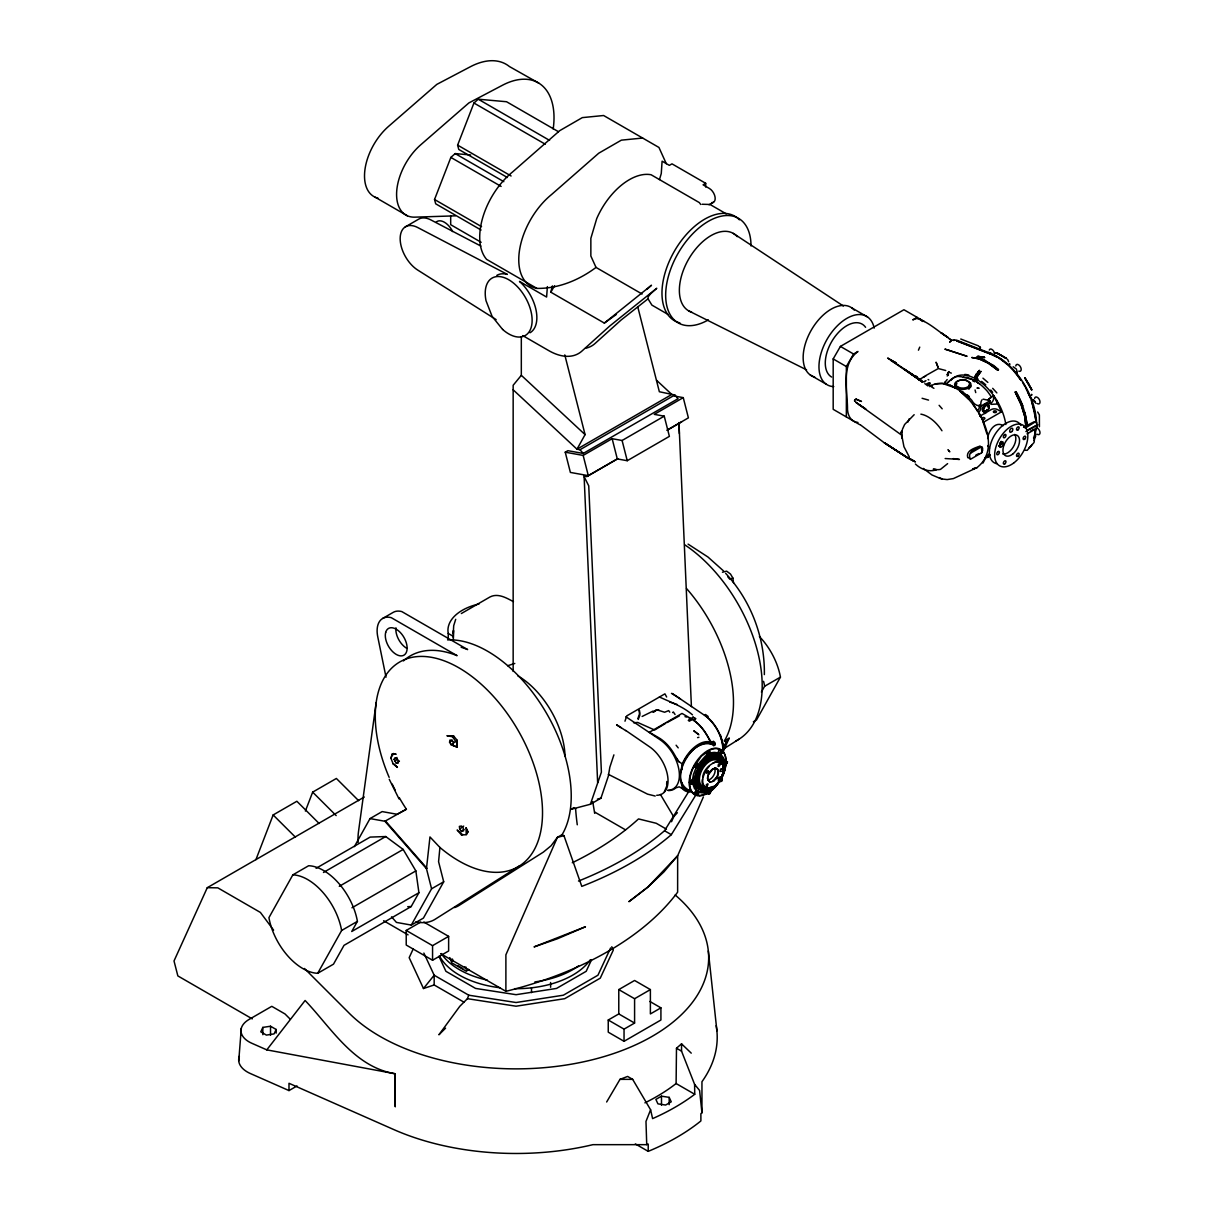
<?xml version="1.0" encoding="UTF-8"?>
<svg xmlns="http://www.w3.org/2000/svg" width="1214" height="1214" viewBox="0 0 1214 1214"><rect width="100%" height="100%" fill="white"/><g stroke="black" fill="none" stroke-linecap="round" stroke-linejoin="round"><path stroke-width="1.5" d="M635.332 1143.922L648.215 1151.358A227.23 131.188 0 0 0 700.888 1120.947L700.888 1113.648L701.95 1112.798L699.598 1090.46L694.605 1084.375L681.54 1051.142L681.54 1043.828L676.486 1048.228L676.107 1083.525A198.808 114.784 0 0 1 644.907 1102.858M690.69 719.583L693.042 717.171L695.637 718.734L694.499 719.978M701.95 1112.798L701.95 1081.72A201.145 116.134 0 0 0 716.184 1025.693M764.35 674.605C765.017 637.517 750.859 600.535 725.653 573.357M980.548 415.643L983.537 422.184L1001.459 411.849L997.802 404.004L991.322 404.338L990.063 403.397L989.911 400.878L988.333 399.634L993.598 395.536L993.598 398.42A3.718 2.155 -60 0 1 991.884 402.32A3.718 2.155 -60 0 1 988.94 403.124M710.569 756.883L710.311 754.896C736.974 747.232 721.404 790.511 705.577 792.393C695.349 795.58 691.904 782.104 695.227 774.775C695.379 770.404 708.217 750.829 710.569 756.883A19.363 11.184 -60 0 1 723.149 768.143M981.565 449.696L981.58 447.829M453.277 633.313L453.702 625.68L455.705 619.307M726.245 764.334L725.456 761.846L727.004 762.362L725.471 764.259L726.245 762.286M453.323 640.218L453.49 630.445L453.308 637.714M1036.301 426.053L1036.513 425.112L1034.024 442.518L1027.181 450.333L1024.844 450.212M723.134 767.597C721.086 737.019 687.185 772.817 697.534 787.795M668.11 314.472L651.903 305.109L648.033 298.826L648.155 296.823L650.37 294.016L656.759 288.264L609.61 326.126L581.931 351.058A59.607 34.417 60 0 1 548.713 350.588L522.733 335.595M702.436 779.251C699.659 790.284 714.667 791.24 718.369 782.408A15.038 8.68 -60 0 0 723.013 772.908C726.731 751.861 703.194 765.002 702.845 777.081M449.787 957.573L451.805 962.854L466.297 971.215L468.149 969.212M1039.427 426.751L1039.381 414.96L1037.667 412.001M666.638 784.517L666.82 781.482M978.575 412.35C982.824 409.088 979.167 403.609 981.944 399.846M1017.074 372.106L1016.649 373.29L1016.786 370.179M979.273 370.482L975.419 376.037L979.273 370.482L975.419 376.037L976.997 376.947L980.851 371.393L977.498 375.232A2.17 1.26 -60 0 0 976.997 376.856L980.851 371.393M411.303 925.083L431.577 888.785L426.463 868.663L429.968 836.947L439.923 847.463L438.573 861.667L443.702 881.789L423.428 918.088L411.303 925.083L396.432 922.397L391.545 916.828M999.775 446.995L1000.397 442.412L1002.961 441.926L1003.705 444.779L1000.822 447.359L998.97 445.978L1001.747 442.063M1026.816 430.409L1037.621 424.779L1036.528 428.451L1027.044 433.914M241.298 1028.334L238.733 1060.99M696.79 778.963L696.973 777.37M696.214 778.766L696.957 774.638M376.158 702.618L358.479 831.757A63.325 36.557 60 0 0 358.1 842.41M975.419 376.037L976.117 374.018M1034.935 432.442L1035.466 429.012M1034.889 434.096L1035.679 428.997M457.01 740.13L457.223 747.111L451.016 744.683L449.559 742.209L449.908 740.115L451.699 740.039L453.505 742.179L453.034 745.517L457.223 747.111L457.01 740.13L453.641 736.003L446.904 735.714L452.473 736.716L453.641 736.003M725.881 764.471C724.546 774.775 719.052 784.441 711.025 791.027M1034.116 440.47L1034.798 436.433M976.997 376.856L977.74 374.868M982.536 449.893L981.473 452.928L970.411 459.317L969.637 458.695L969.637 454.749L971.473 451.411L979.895 446.555L982.247 447.465L982.536 449.893A3.718 2.155 -60 0 1 981.473 452.928M948.331 372.713L948.923 371.575L947.891 373.153M719.841 780.693L720.797 778.629L722.33 778.159L721.905 781.103L720.312 781.71L719.841 780.693A26.071 15.054 -60 0 1 708.946 792.469M712.39 742.315L713.422 741.238L714.849 742.498L715.228 744.425L714.333 744.956M721.07 753.515L720.752 750.844L722.148 751.633L721.07 753.515L721.526 751.269M987.665 438.512C988.287 431.349 995.116 420.621 1003.265 425.659M698.096 794.047L698.323 792.924L696.912 792.12L695.834 793.986L697.231 794.806L698.096 794.047L695.834 793.986M697.306 793.607L696.912 792.12M697.686 792.56L697.231 794.806M982.703 409.133L985.176 404.778L987.908 405.051M1000.169 443.429L1000.397 442.412M931.032 386.052L931.214 385.248M547.393 286.61L546.604 297.051L519.486 281.405A33.173 19.151 60 0 1 530.002 332.773M616.393 314.411L604.344 323.091L550.822 292.195L552.4 285.912M902.063 431.395L900.712 432.791L902.29 430.545A27.619 15.949 60 0 0 902.29 438.36L901.471 435.538M390.999 758.386L392.137 754.152L395.87 754.167L392.137 754.152L390.999 758.386L393.154 763.909L397.388 767.415L395.688 765.503M697.291 775.625L698.308 772.256M659.475 179.581L661.266 173.556L662.1 161.174L669.354 165.362L671.979 163.844L705.698 183.314L705.698 187.032M716.245 778.629C717.52 775.609 720.16 769.054 715.152 768.25L717.975 769.433C719.887 774.836 715.729 781.831 709.841 782.256L707.534 778.447L708.172 775.124L712.876 768.963C708.9 771.057 704.484 780.177 710.585 781.846L709.841 782.256M968.818 399.315L959.758 391.014C980.502 406.751 1002.597 447.981 976.769 467.754L953.385 478.589L947.178 479.576L941.563 478.938M613.905 754.865L609.823 767.263L608.335 776.141L600.93 798.19L590.399 804.26L571.02 809.343L574.025 807.598M624.982 721.207L626.728 715.896L664.923 693.847L666.653 697.003M590.399 804.26L601.4 772.134L588.744 485.858L583.828 476.07L586.817 476.601L617.88 458.664M1033.554 438.102L1034.738 434.642M1031.43 445.675L1031.794 444.597M999.395 445.462L998.97 445.978C999.365 447.996 1002.339 442.108 1001.186 441.319M697.079 773.546L697.777 771.603M928.558 384.034L928.27 385.642L930.243 383.063L927.192 383.624L929.514 383.214L927.678 384.474M973.051 380.847L976.466 378.085L973.051 380.847L974.63 381.757L978.059 379.011M902.336 429.513L904.612 424.505L914.157 414.702M907.996 422.002L909.225 418.754M637.866 718.597L639.475 714.105A6.707 3.87 60 0 0 639.292 711.374L638.974 710.327M709.037 792.681L709.037 790.921L708.172 791.437L710.266 791.998L709.826 793.137L708.172 793.182L709.826 793.137M255.926 859.649L273.15 814.958L296.869 801.27L319.13 823.487M305.382 811.058L312.666 792.135L336.369 778.462L358.646 800.679M709.052 751.997L708.172 754.258L708.946 754.713L710.281 753.059L708.172 752.498L709.826 752.437M708.946 754.713L708.946 752.953M708.93 793.637L708.946 791.877M481.078 230.023L435.689 203.815L434.536 199.506L450.864 157.41L455.189 153.586L470.698 154.967M507.391 177.517L458.771 149.443L457.617 145.119L473.946 103.023L478.255 99.199L506.542 101.733L558.41 131.673M445.568 1028.152L438.922 1034.783L459.803 1006.3L467.42 998.682L468.771 995.207L516.056 1002.521L563.342 995.207L597.941 975.221L610.612 947.937M606.651 1101.993L619.99 1079.352L627.623 1076.439L632.661 1079.352L650.598 1109.778L645.985 1121.417L646.728 1144.665L592.902 1144.665A201.145 116.134 0 0 1 393.852 1129.597L288.993 1083.283L288.993 1090.582L250.357 1073.525A29.804 17.208 0 0 1 239.37 1056.134M918.437 350.193L919.742 347.128M986.891 455.417L982.961 463.08M664.362 791.74L667.078 785.261M671.524 821.726L673.694 816.764L677.382 812.697M703.376 796.945L677.655 855.733L663.891 871.94L647.654 887.267L629.049 901.577L647.654 887.267L677.655 855.733L677.624 892.184A327.795 189.247 0 0 1 505.889 991.322L440.667 953.673M723.074 752.027L729.128 738.218L724.379 740.95A118.259 68.272 60 0 0 686.517 588.502M364.306 797.021L207.275 887.692L174.012 960.972L177.851 975.919L252.284 1018.88M262.831 1027.408L260.782 1031.839L266.397 1035.102L274.091 1033.903L276.155 1029.472L270.525 1026.225L262.831 1027.408L262.831 1034.707M413.139 949.09L409.164 957.664L423.474 988.515L434.172 984.964L464.052 1002.218M591.613 959.621L586.195 971.306L556.543 988.424L516.056 994.691L475.569 988.424L445.917 971.306L438.952 956.283M698.278 770.936L700.797 766.201M1035.026 437.313L1035.663 436.403M696.123 767.567C701.282 768.356 696.684 760.343 696.123 767.567L693.467 774.304L691.752 783.728L693.285 781.816L691.737 781.315L693.285 781.816M693.209 767.931L701.419 756.094L710.327 749.812A25.008 14.431 -60 0 1 717.155 748.674L722.406 751.071A25.008 14.431 -60 0 1 725.486 756.792L726.033 762.18M699.355 769.813L700.539 767.612M988.15 455.204L988.697 454.203M944.917 382.182L944.431 383.063L947.178 379.527M394.125 759.357L395.02 757.733L397.024 758.598L398.48 760.89L398.131 763.166L396.325 763.242L394.125 759.357L396.963 757.475M564.783 354.898L585.072 434.627L576.999 449.195L513.158 389.8M392.426 755.487L393.564 753.454M418.921 892.715L351.741 931.502L357.417 921.35A49.167 28.392 60 0 0 308.644 865.734L292.847 874.854L268.931 917.663A49.167 28.392 60 0 0 317.704 973.294L333.501 964.159L344.017 945.342L411.182 906.554L418.921 892.715L415.856 870.908L403.169 849.436L385.718 836.537L370.149 837.099L316.08 868.314M354.367 846.628L370.027 818.585L382.137 811.589L397.008 814.26L406.402 809.237A118.259 68.272 60 0 1 399.269 797.644M317.704 973.294L341.62 930.485L357.417 921.35M724.455 745.168L729.128 738.218M761.39 692.056L764.623 686.259L780.435 677.124A49.167 28.392 60 0 0 759.403 636.531M780.435 677.124L756.519 719.932L753.363 721.769M719.902 780.556L721.359 779.251L720.297 778.629L721.935 778.842L721.511 780.784L719.674 779.692M696.457 764.866L695.834 765.928L696.836 767.248L698.323 765.928L696.457 764.866L698.096 765.078M550.822 292.195L554.57 285.7M859.755 424.672L833.183 409.33L833.183 358.934L840.407 346.415L903.929 309.737L924.324 321.513M846.355 416.933L846.355 366.537L853.579 354.018L857.964 351.483C840.225 364.701 847.691 390.604 847.493 409.543A29.804 17.208 -60 0 0 857.949 422.442M696.836 767.248L696.077 766.793L697.306 764.638M467.86 832.015L466.222 834.61L466.055 827.887L467.86 832.015L466.282 834.671L461.548 835.004L457.147 830.027L461.274 833.199M697.246 765.306L695.197 767.111A2.049 1.184 -60 0 1 694.575 765.29L696.517 763.378A2.049 1.184 -60 0 1 697.306 764.061M653.253 712.193L657.032 709.856L664.604 712.239L668.686 710.615L669.764 712.163M695.759 795.14L671.342 834.671A327.856 189.293 0 0 1 581.779 886.372L563.964 835.687L562.128 834.625A118.259 68.272 60 0 0 545.905 712.223A118.259 68.272 60 0 0 447.602 639.915M653.269 712.178L656.015 709.947L659.05 710.236M578.486 881.061A327.856 189.293 0 0 0 664.528 830.74L689.537 790.268M716.761 776.93L712.876 781.148L713.847 781.027M722.77 764.501C711.48 731.465 676.517 803.531 711.571 787.112L705.789 789.919M708.976 773.166L709.917 771.725M697.443 765.139L705.425 756.094A21.609 12.474 -60 0 1 707.808 754.486M702.754 764.213C697.58 770.966 692.253 784.305 701.404 789.889L708.081 789.267M266.792 1049.867L305.109 1000.488C331.452 1028.091 353.972 1066.878 395.005 1073.737L395.263 1106.622L395.005 1073.737L266.792 1049.867L251.784 1043.251A27.452 15.843 0 0 1 249.052 1019.457L271.784 1006.33L285.017 1013.963L290.374 1019.335M709.113 766.413C704.257 771.74 698.9 783.091 706.472 788.22L709.492 788.523M701.98 765.184L705.137 761.482M423.474 988.515L434.172 975.221L423.868 953.051M692.496 781.376L691.752 783.334L692.526 783.789M521.322 336.566L521.322 375.323L513.158 385.278L513.158 671.418M714.955 786.065C720.312 780.875 724.546 773.424 723.119 765.746M961.685 376.81L957.907 376.386A42.687 24.644 60 0 0 949.181 381.257L946.267 384.003M691.874 718.46L693.042 717.171L695.637 718.734L693.315 720.114A29.682 17.133 60 0 1 710.402 742.482M1025.162 428.132L1034.814 422.138L1036.528 422.305L1037.06 424.49M949.181 381.257L946.101 384.125M986.39 410.636L987.316 409.679M985.055 458.133A29.455 10.668 -68.4 0 0 986.299 457.45L987.619 456.358A4.431 1.609 -68.4 0 0 988.727 454.613M711.541 743.226L712.8 743.59M469.287 969.591L467.102 970.563M988.302 455.781L985.191 457.89M980.73 405.704C977.209 406.189 973.977 404.49 971.777 400.317A42.687 24.644 60 0 0 964.386 393.23L950.183 385.096M989.577 454.78L987.346 456.616M646.819 289.433L651.493 285.229L604.344 323.091M451.927 958.939L452.701 961.26L452.701 959.394M406.402 809.237L384.899 821.256L370.027 818.585M947.208 375.976L948.013 375.293M1030.261 446.904L1031.02 446.251L1029.077 447.617M705.425 760.662L706.852 759.448M642.085 294.016L596.028 267.429C579.048 280.1 558.379 288.735 536.907 288.401L486.602 259.371A57.726 33.324 -60 0 1 512.581 171.948L559.73 130.657L582.31 117.621L603.616 115.512L658.944 147.455L666.304 163.708M724.03 761.254L725.244 760.525L726.109 761.557M710.236 759.053L704.469 763.727C707.959 757.551 719.932 754.592 721.753 763.803M947.618 463.642L940.531 469.348A30.532 17.618 60 0 1 936.829 469.636L933.232 469.181L936.161 469.53M1025.511 427.738L1026.513 426.918M721.283 750.707C717.504 753.333 722.497 756.019 722.755 751.466L721.283 750.707A2.049 1.184 -60 0 0 721.04 750.009L719.098 750.343A2.049 1.184 -60 0 0 718.278 752.331A2.049 1.184 -60 0 0 719.098 753.363M705.941 760.935L707.868 759.418M705.486 760.541L709.097 757.703M459.696 829.101L459.362 826.4L461.502 826.021L463.278 828.16L463.596 830.862L461.457 831.241L459.696 829.101L463.687 826.097M672.617 712.572L673.36 711.981L675.045 714.469M713.437 786.217A19.363 11.184 -60 0 1 696.168 783.713A19.363 11.184 -60 0 1 708.733 757.946L708.475 755.973L706.897 757.673A20.866 12.034 -60 0 0 698.611 767.734C679.567 817.477 741.405 780.268 720.706 754.956A20.866 12.049 -60 0 0 712.406 754.471M451.016 744.683L454.916 741.921M396.325 763.242L399.421 761.072M461.457 831.241L464.052 829.435M449.559 742.209L452.352 740.312M461.548 835.004L462.655 834.261M1004.115 424.475L1007.832 422.32A23.461 13.551 -60 0 1 1020.928 425.492M711.647 787.658L704.014 790.739M519.395 865.961L435.173 919.241A63.325 36.557 60 0 1 415.825 921.821M724.788 748.158L739.068 739.144M708.232 758.447L711.51 756.747M709.173 787.992L710.129 787.4M633.541 722.74L637.729 722.467L654.619 730.009L665.53 723.423M929.696 386.659C937.269 381.075 947.603 383.32 955.099 387.843L942.55 383.457L935.114 384.049M986.861 456.874L986.132 457.314L987.665 456.874M713.407 756.413L707.625 759.22M1030.504 431.167L1034.07 429.103M708.248 760.283C700.508 766.034 693.71 779.191 700.615 788.068M405.264 226.912L418.42 219.309A26.071 15.054 60 0 1 430.894 219.931L480.85 246.047M705.698 183.314L703.073 184.832L709.386 188.474A8.195 4.735 60 0 1 715.076 197.138A8.195 4.735 60 0 1 711.601 202.632M709.082 204.802L713.483 202.268M667.472 429.938L688.399 417.859L683.254 397.631L654.285 414.369L664.24 416.159L669.384 436.372L627.243 460.713L617.289 458.922L588.304 475.645L570.383 472.428L565.238 452.2L567.864 450.682L583.236 453.444L678.049 398.693L674.802 394.99L659.354 391.743L637.684 306.581M656.546 380.255L671.812 394.459L576.999 449.195L579.989 449.741L674.802 394.99M565.238 452.2L583.16 455.417L612.144 438.694L622.099 440.485L664.24 416.159M666.926 430.348L681.646 421.85M382.714 618.427L393.245 612.342A26.996 15.585 60 0 1 401.804 611.583L467.633 649.581A118.259 68.272 60 0 0 461.168 647.274M917.101 317.355L912.731 319.874L916.767 318.463C928.664 321.847 937.906 331.331 948.301 337.765L940.971 332.636L947.846 337.401M461.35 613.525L490.001 596.969C497.877 592.842 506.602 597.986 513.461 601.689M925.705 375.642L937.997 368.707M980.958 406.037L989.911 400.878M979.668 416.265L983.871 413.837A6.707 3.87 -60 0 0 986.982 412.032L991.201 409.604A4.477 2.58 0 0 1 997.544 409.588L1001.459 411.849M394.55 761.102L397.357 759.478M970.411 453.232L981.473 446.843A3.718 2.155 -60 0 1 982.536 448.664M1025.876 431.547L1037.621 424.779M323.455 872.471L385.718 836.537M339.283 886.326L403.169 849.436M351.969 907.799L415.856 870.908M710.251 741.314L711.996 743.363L706.32 734.303A30.547 17.633 60 0 0 691.737 719.067L688.824 720.737L690.326 720.782M431.577 888.785L443.702 881.789M562.128 834.625L557.393 837.356L551.095 845.748L543.356 852.122L459.15 905.401A63.325 36.557 60 0 1 454.582 907.571M423.838 922.063L448.634 936.373L448.634 950.972L432.563 960.244L406.22 945.038L406.22 930.44L420.681 922.094M406.22 930.44L432.563 945.645L448.634 936.373M288.993 1090.582L297.005 1085.953M618.776 989.592L634.588 980.472L650.385 989.592L650.385 1013.933L660.917 1007.848L660.917 1020.018L624.042 1041.309L608.244 1032.173L608.244 1020.018L618.776 1013.933L634.588 1023.053L634.588 998.727L618.776 989.592L618.776 1013.933M634.588 998.727L650.385 989.592M608.244 1020.018L624.042 1029.138L634.588 1023.053M661.493 1096.166L655.879 1099.414L657.927 1103.86L665.621 1105.044L671.251 1101.796L669.187 1097.365L661.493 1096.166L661.493 1105.301M708.49 757.779L710.311 756.732M919.028 379.694L925.887 375.794L923.065 377.372M987.65 456.403L988.515 455.918M667.063 722.558L679.415 715.85M642.13 716.457L653.193 711.009M1023.584 427.146L1034.055 421.819L1035.876 421.941L1036.513 423.246A55.116 31.822 60 0 0 991.261 353.653L956.586 340.148L951.7 340.224L949.743 342.06L951.7 340.224L948.817 338.311L950.972 340.148M924.719 381.15L925.979 380.695M1023.675 427.1L1024.57 426.615M709.173 758.583L713.984 756.914L717.823 757.627M975.874 455.083L978.909 453.566M707.808 793.273L699.628 795.671L693.209 793.182M712.952 763.105L715.941 761.739L721.162 763.045M721.101 769.039L722.482 768.887A1.927 1.123 -60 0 1 722.118 771.239L720.069 771.436A1.927 1.123 -60 0 1 721.01 769.054M710.569 755.305L712.406 754.486M706.852 789.1L708.232 788.508M712.299 769.312L716.306 768.083M711.101 742.331L712.345 742.346L713.741 744.668M646.728 1144.665L648.215 1144.058L648.215 1151.358M722.451 572.249L726.625 571.157L730.494 574.04L732.861 578.046L729.751 579.124L727.869 576.969M979.182 388.222L976.966 388.01L978.059 388.207M507.619 665.727L514.782 663.466M985.358 410.969L983.249 410.893M988.333 399.634L991.383 396.826L987.392 391.303A42.687 24.644 60 0 0 980.017 384.216M983.112 399.148L989.683 400.529M711.237 757.126L717.899 756.504L721.662 759.934L722.77 763.56M597.409 799.1L600.93 798.19M707.201 788.129L702.694 788.478L698.9 785.504M563.964 835.687L557.393 837.356L505.889 954.826L505.889 991.322M697.564 737.611L698.9 737.293M648.033 298.826L621.082 320.041L595.103 343.456A59.607 34.417 60 0 1 585.33 348.297M936.404 469.742C928.907 472.458 920.925 469.241 915.386 464.021M969.834 458.103L967.74 457.617C965.57 450.409 975.146 447.92 980.001 446.115L981.337 447.056M705.987 788.63L701.935 788.766L698.202 786.475M928.088 379.481L928.816 379.921M985.191 411.334L983.264 410.651C982.414 408.132 985.176 403.336 988.044 404.99A3.839 2.216 -60 0 0 983.826 409.255A3.839 2.216 -60 0 0 987.043 411.106A3.839 2.216 -60 0 0 988.682 405.264L987.392 404.49L988.075 404.915M642.646 138.047L621.356 140.156L598.76 153.192L551.611 194.483A57.726 33.324 -60 0 0 519.546 250.038A57.726 33.324 -60 0 0 536.907 288.401M706.017 790.526L701.282 790.526L696.912 786.369M711.358 757.369L713.21 757.217M407.722 906.691L411.182 906.554M455.371 215.849L414.839 217.154A45.039 26.01 -60 0 1 396.735 190.81A45.039 26.01 -60 0 1 420.621 144.906L468.892 102.917L502.49 85.238A76.254 44.023 -60 0 1 553.189 129.003M619.99 1079.352L632.661 1079.352M655.211 796.035L647.578 794.153L608.335 774.335M207.275 887.692L217.807 887.844L260.403 912.442L273.605 930.136M702.193 204.256L710.008 204.468L726.215 213.831M689.658 720.494L688.292 720.433L691.221 718.749L681.995 713.437L649.338 732.285L658.823 737.763A30.547 17.633 60 0 1 673.633 753.105L678.338 761.178L682.253 763.955L682.253 769.615M945.16 458.528L959.439 459.438L953.263 458.604M928.012 383.943L927.132 383.882L932.003 386.219M659.399 696.988C670.826 702.314 682.632 706.245 692.481 714.849M700.63 786.535L701.783 786.657M669.718 702.026L677.306 704.56M923.672 381.742L924.704 381.864M1000.958 443.793L1002.445 443.975M1013.189 366.749L1016.497 369.193M948.438 372.152L951.336 373.108M946.799 374.428L948.468 374.671L947.664 374.428M467.42 998.682L516.056 1006.209L564.692 998.682L600.277 978.135L613.313 950.061L611.78 946.753M674.286 396.022L683.254 397.631M695.273 794.654L694.575 794.244A2.049 1.184 -60 0 1 695.197 791.71L696.517 790.906A2.049 1.184 -60 0 1 697.018 791.073M938.892 368.707L945.752 370.513M685.015 716.655L686.805 717.064M690.371 783.728L689.506 782.696L690.129 777.203A25.008 14.447 -60 0 1 693.209 767.931M1018.804 371.15L1019.578 371.332A3.809 2.2 60 0 0 1021.171 369.086A3.809 2.2 60 0 0 1019.047 365.141L1017.924 364.503A3.809 2.2 60 0 0 1015.815 365.991M689.097 790.284C668.034 779.54 689.309 740.07 710.342 743.924M714.318 757.339L715.304 757.612M700.524 786.778L701.525 787.051M922.094 398.283L928.543 400.089M714.894 756.823L716.73 757.506M697.883 791.27L699.416 791.74M978.833 349.359L990.229 353.79M393.154 763.909L394.853 764.547M960.744 339.01L978.469 345.899M956.784 340.8L977.149 348.706M956.693 340.982L989.577 353.76M715.881 756.929L716.791 757.293M940.971 478.771L931.973 474.962L923.323 468.437M700.372 787.704L697.291 783.956M991.307 354.427L997.544 357.447M939.12 477.572L942.185 478.923M688.763 717.732L690.69 718.597M1037.257 403.534L1037.864 403.822A3.809 2.2 60 0 0 1040.003 402.001A3.809 2.2 60 0 0 1037.864 397.737L1036.741 397.084A3.809 2.2 60 0 0 1034.631 398.587M1037.302 434.278L1037.864 434.551A3.809 2.2 60 0 0 1040.003 432.73A3.809 2.2 60 0 0 1037.864 428.466L1036.984 427.889M700.493 787.582L698.794 786.626M688.626 310.83L806.566 369.845M915.417 461.927L908.755 458.437L914.84 461.654M913.99 461.017L907.677 457.602L914.233 461.214M697.534 792.499L698.323 792.924M726.23 761.922L727.004 762.362M721.146 778.402L721.935 778.842M721.359 751.193L722.148 751.633M709.477 752.619L710.281 753.059M457.769 965.722L462.822 968.529M709.037 790.921L709.826 791.361M691.327 791.892A27.558 15.919 -60 0 1 682.253 788.523L679.203 786.824L675.834 787.886A30.547 17.633 60 0 1 668.277 790.587M1032.598 399.391L1035.921 403.321M721.359 779.251L722.163 779.692M726.215 762.938L727.004 763.378M709.477 791.543L710.266 791.998M538.788 83.129L509.425 66.542A76.254 44.023 -60 0 0 470.41 66.724L436.812 84.388L388.541 126.393A45.039 26.01 -60 0 0 365.035 168.989A45.039 26.01 -60 0 0 378.1 198.201M697.534 765.488L698.323 765.928M692.511 782.393L693.3 782.833M696.077 792.879L696.836 793.319M709.826 754.197L709.037 753.757A21.609 12.474 -60 0 1 710.205 753.333C714.576 751.178 720.585 752.832 722.148 757.733M996.922 353.046L1006.269 358.509M851.833 307.916L867.631 317.036M478.255 99.199L549.578 140.384M473.946 103.023L545.268 144.208M840.407 346.415L853.579 354.018M833.183 358.934L846.355 366.537M457.617 145.119L511.109 176M455.189 153.586L503.81 181.66M450.864 157.41L501.124 186.425M810.33 375.02L826.127 384.14M434.536 199.506L481.548 226.639M481.154 242.299L450.682 224.696L450.682 215.576M375.278 197.26L407.358 215.788M691.221 720.19L691.737 719.067M724.379 740.95L726.215 742.012M479.09 603.935A49.167 28.392 0 0 0 448.239 633.45L453.065 636.227M666.44 829.147L656.273 823.289L638.518 818.919A327.826 189.278 0 0 1 572.28 862.744M664.528 830.74L671.342 834.671M594.708 812.075L625.544 829.875M649.854 1001.459L660.917 1007.848M676.486 1048.228L681.54 1051.142M676.107 1083.525L694.742 1094.284A224.878 129.837 0 0 1 652.601 1118.61L650.598 1109.778M383.609 920.728L408.056 934.856M468.771 995.207L434.172 975.221L434.172 984.964M979.137 413.807L979.895 414.353L978.909 413.762M721.146 752.301L721.935 752.771M707.716 753.636L708.506 754.091M696.912 766.55L697.686 767.02M707.716 792.56L708.49 793.015M691.752 783.728L690.994 782.256L691.752 782.711M688.08 544.13L707.974 557.029L723.665 571.05M720.752 780.329L721.511 780.784M616.666 724.773L625.726 730.661M616.666 724.986L621.204 727.717M672.344 693.528L704.287 715.137A28.681 16.556 60 0 1 722.816 749.175M931.502 386.871L933.915 388.343M998.667 358.13L1000.897 359.511M496.147 319.631L417.722 270.069A26.071 15.054 60 0 1 400.165 238.657A26.071 15.054 60 0 1 417.722 227.534L507.346 274.394A33.173 19.151 60 0 0 496.845 275.335M884.232 442.761L908.224 458.255L884.232 442.761L860.438 424.87M974.994 380.771L980.017 384.216M922.033 380.695L887.646 358.054L896.22 362.88L890.666 360.224L921.912 381.575M989.516 448.194L987.665 445.614M733.317 233.407L843.396 306.034M921.638 381.393L922.701 382.107M859.042 404.702L865.84 409.088L855.703 402.198L900.758 434.506M917.359 377.023L915.477 375.687M625.635 730.388L649.505 746.762A28.681 16.556 60 0 1 667.685 776.277A28.681 16.556 60 0 1 656.713 795.276M978.393 383.063L976.572 381.803M978.211 382.926L978.985 383.457M987.862 382.425L982.945 378.161M924.84 383.639L927.724 385.824M921.805 381.484L903.914 368.904L921.76 381.591M1033.053 399.649L1035.193 401.591M921.593 381.378L909.316 372.486L915.022 376.628M917.86 378.692L922.139 381.803M698.748 785.686L699.567 786.308M716.26 758.097L717.079 758.689M1002.081 360.391L1007.332 364.549M966.921 394.687L969.167 396.386M705.471 714.469L708.172 716.518M961.822 391.181L963.263 392.289M625.908 716.761L660.113 739.766A29.864 17.239 60 0 1 679.036 770.495A29.864 17.239 60 0 1 667.609 790.268M1007.271 364.23L1016.664 374.003L1021.156 380.483L1014.327 371.59M696.578 790.602L694.454 788.447L692.724 783.607M521.322 375.323L585.072 434.627M718.946 757.263L720.782 759.342M681.54 1043.828L691.252 1053.145M312.666 792.135L336.172 815.596M273.15 814.958L295.427 837.174M304.471 968.484L349.253 1013.265A192.616 111.202 0 0 0 618.563 1051.81A192.616 111.202 0 0 0 675.166 894.991M679.309 762.195L676.471 758.386M920.182 319.13L922.321 321.467M992.688 388.328L996.861 392.911M698.232 734.091L693.771 730.767L698.869 734.789M939.12 405.309L942.185 408.815M579.989 449.741L583.236 453.444M385.415 820.952L426.994 868.359M384.899 821.256L426.463 868.663M948.529 450.409L949.788 451.82L947.922 449.681M719.007 758.462L720.039 759.706M988.742 352.318L989.926 353.942M676.107 745.214L678.216 747.87M972.975 404.338L976.769 409.801M700.766 204.498L699.31 202.586L651.099 174.755A55.449 32.019 -60 0 0 596.711 218.641L590.854 238.339L590.854 256.017L596.028 267.429M697.473 785.109L698.096 785.928M452.473 736.716L456.601 742.604M993.598 395.536L997.802 404.004L996.74 400.301M1025.39 387.281L1030.64 398.45M909.316 457.01L903.944 446.691L901.714 435.098M1007.65 359.496L1008.652 361.742M660.401 794.442L673.694 816.764M1031.657 389.998L1024.722 377.979M465.873 966.997L465.857 968.863L464.628 966.951M1022.537 382.213L1024.631 386.037M1022.825 405.779L1015.951 391.606C1022.097 401.955 1025.876 413.822 1027.241 425.75L1024.98 412.578M399.042 798.933L389.254 779.282M1034.935 432.169L1036.028 434.946M466.055 827.887L467.83 831.469M1027.712 391.834L1031.02 398.814M720.175 760.51L721.086 762.483M714.485 767.673L715.152 770.966A7.451 4.295 -60 0 1 707.777 780.147M719.356 760.525L719.765 761.573M982.961 421.622L986.891 433.823M1031.217 400.134L1034.662 412.016M1031.551 400.392L1035.937 420.165M639.459 710.251L639.793 715.486A54.326 31.367 60 0 0 638.306 719.432M720.676 781.012L720.433 780.177L719.098 780.89A2.049 1.184 -60 0 1 718.309 780.207M720.342 734.682L723.058 744.303M622.099 440.485L627.243 460.713M612.144 438.694L617.289 458.922M583.16 455.417L588.304 475.645M975.07 389.982L975.737 392.608M386.022 677.184L377.766 636.864A26.996 15.585 60 0 1 391.272 617.668L457.101 655.666A118.259 68.272 60 0 0 403.427 660.917M592.72 801.65L594.678 813.35M721.92 762.271L722.148 763.788M696.214 782.059L696.441 783.591M732.861 578.046L733.514 582.857M1034.874 413.64L1035.739 420.165M987.543 406.113L987.65 406.978M708.308 950.941L716.897 1030.868M723.817 745.214L723.999 748.477M691.419 706.639L678.96 422.533L679.339 433.535M584.146 477.284L597.652 782.696M694.742 1094.284L694.605 1084.375M979.364 404.793L979.364 406.705A3.718 2.155 -60 0 1 977.194 410.954M714.53 743.029L714.53 743.909M708.733 756.368L708.733 757.946M682.253 782.848L682.253 788.523M669.187 1097.365L669.187 1104.664M624.042 1029.138L624.042 1041.309M550.625 982.49L550.625 987.24M531.504 987.877L531.504 992.612M448.239 633.45L448.239 638.928M432.563 945.645L432.563 960.244M276.155 1029.472L276.155 1033.114M270.525 1026.225L270.525 1035.345M964.72 374.443A42.687 24.644 60 0 1 968.757 375.035M981.565 381.378A42.687 24.644 60 0 1 985.768 384.853M990.776 390.028A42.687 24.644 60 0 1 992.673 392.304M920.88 414.156A30.532 17.618 60 0 1 941.958 430.758M691.737 312.18A44.706 25.813 -60 0 1 689.355 257.96A44.706 25.813 -60 0 1 737.247 236.669M708.339 319.874A60.351 34.842 -60 0 1 665.667 295.23A60.351 34.842 -60 0 1 708.339 221.327A60.351 34.842 -60 0 1 751.011 245.956M679.901 322.894A60.351 34.842 -60 0 1 674.468 251.04A60.351 34.842 -60 0 1 739.402 219.825M814.67 377.023A39.485 22.793 -60 0 1 811.68 329.464A39.485 22.793 -60 0 1 854.231 310.071M833.775 386.613A39.485 22.793 -60 0 1 830.072 334.548A39.485 22.793 -60 0 1 874.186 328.114M831.605 377.038A30.547 17.633 -60 0 1 833.73 338.387A30.547 17.633 -60 0 1 865.582 327.31M991.443 354.26A54.326 31.367 60 0 1 997.65 357.265M1000.731 359.192A54.326 31.367 60 0 1 1003.811 361.393M950.82 380.498A42.687 24.644 60 0 1 981.929 383.078A42.687 24.644 60 0 1 1005.845 424.521M989.319 350.057A3.809 2.2 60 0 1 991.322 349.131L992.43 349.784A3.809 2.2 60 0 1 994.554 353.714M953.187 340.451A11.867 6.844 60 0 1 954.902 340.33M954.674 386.34A8.195 4.735 0 0 1 956.981 383.73M969.151 384.11A8.195 4.735 0 0 1 970.957 386.841M989.501 454.916A4.431 1.609 -68.4 0 1 986.345 456.995M987.119 409.831A4.431 2.565 -60 0 1 982.718 411.136A4.431 2.565 -60 0 1 983.993 405.37A4.431 2.565 -60 0 1 988.272 404.611M969.834 387.327A7.072 4.082 0 0 1 968.833 389.193M955.813 387.812A7.072 4.082 0 0 1 956.025 385.87M969.227 385.399A7.072 4.082 0 0 1 969.743 386.34M989.926 454.825A3.839 1.396 -68.4 0 1 987.301 457.01M389.148 777.355A118.259 68.272 60 0 1 433.14 657.639A118.259 68.272 60 0 1 542.446 808.554A118.259 68.272 60 0 1 439.923 847.463M395.203 790.162A118.259 68.272 60 0 1 392.183 784.077M684.666 544.767A118.259 68.272 60 0 1 757.384 650.765A118.259 68.272 60 0 1 735.866 740.965M517.741 675.773A67.043 38.711 60 0 1 565.026 756.368M406.751 648.322A15.433 8.908 60 0 1 395.931 627.805M292.847 874.854A49.167 28.392 60 0 1 341.62 930.485M763.56 681.327A49.167 28.392 60 0 1 764.623 686.259M436.175 222.071A14.902 8.604 60 0 1 452.655 231.571M997.134 463.763A23.461 13.551 -60 0 1 989.789 447.511A23.461 13.551 -60 0 1 1004.099 424.475M1014.737 434.415A11.73 6.768 -60 0 1 1013.098 447.268A11.73 6.768 -60 0 1 1002.673 453.915M590.323 959.758A80.094 46.238 0 0 1 514.599 988.682M500.077 987.756A80.094 46.238 0 0 1 439.726 956.45M578.547 965.904A80.094 46.238 0 0 1 534.888 981.929M487.36 980.153A80.094 46.238 0 0 1 441.289 953.551M577.272 824.792A222.587 128.517 60 0 1 575.588 808.478M671.463 693.361A148.609 85.799 60 0 1 680.508 699.036M704.302 714.818A29.09 16.799 60 0 1 722.907 752.574M705.425 789.51A18.119 10.456 -60 0 1 704.044 789.737M702.345 789.707A18.119 10.456 -60 0 1 700.797 789.328M700.782 766.186A18.119 10.471 -60 0 1 704.029 762.013M714.318 756.11A18.119 10.456 -59.8 0 1 716.017 756.14M704.059 786.839A14.902 8.604 -60 0 1 702.466 769.054A14.902 8.604 -60 0 1 718.673 761.527M707.034 787.977A16.389 9.469 -60 0 1 698.384 778.599A16.389 9.469 -60 0 1 709.431 760.252A16.389 9.469 -60 0 1 721.298 764.274M720.433 777.142A2.049 1.184 -60 0 1 721.04 778.963M692.359 781.421A2.049 1.184 -60 0 0 691.585 779.995L689.582 782.089L690.129 787.476A25.008 14.431 -60 0 0 693.209 793.197M709.234 752.134A2.049 1.184 -60.1 0 0 708.293 750.813L707.322 751.375A2.049 1.184 -60.1 0 0 706.366 753.408A2.049 1.184 -60.1 0 0 707.155 754.547M688.626 790.557A26.071 15.054 -60 0 1 685.531 759.812A26.071 15.054 -60 0 1 713.802 745.882M707.595 793.303A26.071 15.054 -60 0 1 689.157 782.393A26.071 15.054 -60 0 1 708.05 750.464A26.071 15.054 -60 0 1 726.018 762.149M725.926 763.758A26.071 15.054 -60 0 1 720.873 779.13M707.322 793.455A2.049 1.184 -60 0 1 706.639 791.27M682.253 763.955A27.558 15.919 -60 0 1 714.925 745.093M979.577 349.04L980.32 348.266A5.357 2.307 -13.3 0 0 980.259 347.28L979.212 346.506L980.366 347.492L979.607 349.01M854.656 400.089L854.686 401.242L854.656 400.089M724.864 763.378L725.926 765.108L727.505 761.846L726.503 761.482L724.864 763.378M696.108 793.804L697.155 795.489C700.721 793.986 697.519 789.479 696.108 793.804M693.968 781.862L692.997 784.062L691.145 784.183L692.026 781.467L693.467 780.951L693.968 781.862M710.812 752.771L709.052 755.381C705.911 755.336 710.099 749.417 710.812 752.771M710.812 791.71L709.598 794.017C705.759 795.625 709.75 787.932 710.812 791.71M1031.657 394.474L1031.505 395.294L1031.657 394.474M708.339 771.133L708.081 772.089A1.563 0.91 -60 0 1 706.351 773.075L706.73 770.905L708.339 771.133M706.351 785.033L706.943 786.748L708.081 784.047A1.563 0.91 -60 0 0 706.351 785.033M720.069 764.35L719.811 765.306A1.563 0.91 -60 0 1 718.081 766.307L718.46 764.137L720.069 764.35M718.081 778.265L718.688 779.965L719.811 777.264A1.563 0.91 -60 0 0 718.081 778.265M1004.661 434.597L1004.084 435.067A1.867 1.077 -60 0 0 1003.629 437.647A1.867 1.077 -60 0 0 1005.693 436.463A1.867 1.077 -60 0 0 1005.222 434.415L1004.661 434.597M998.075 451.578L997.498 452.048A1.867 1.077 -60 0 0 997.043 454.628A1.867 1.077 -60 0 0 999.107 453.429A1.867 1.077 -60 0 0 998.636 451.38L998.075 451.578M1011.93 431.516L1010.549 432.305A2.231 1.29 -60 0 1 1010.002 429.847A2.231 1.29 -60 0 1 1012.476 428.421A2.231 1.29 -60 0 1 1011.93 431.516M1018.394 455.887L1017.256 456.54A1.867 1.077 -60 0 1 1016.801 454.491A1.867 1.077 -60 0 1 1018.85 453.308A1.867 1.077 -60 0 1 1018.394 455.887M1009.578 363.654L1009.653 364.716L1009.456 363.73M585.376 926.783L534.054 946.905L557.438 938.771L585.376 926.783M976.769 467.754L972.975 468.847L976.769 467.754M707.777 788.25L703.999 789.146L707.777 788.25M963.4 377.144L962.565 377.372L967.148 377.387L973.416 379.861L963.415 377.144M978.484 357.189L976.451 357.235L984.6 357.462L977.831 356.294L984.6 357.462L978.484 357.189M990.973 353.32L989.364 353.198L990.973 353.32M995.556 352.925L994.448 352.879L997.665 353.517L995.556 352.925M979.045 358.858L971.898 357.523L979.045 358.858L988.196 363.077L997.878 370.3L988.196 363.077L979.045 358.858M966.298 380.361L964.523 380.028A8.195 4.735 0 0 0 954.765 385.657L959.925 389.087A8.195 4.735 0 0 0 968.575 387.994A8.195 4.735 0 0 0 970.456 383.002L966.298 380.361M856.568 399.36L855.551 399.072L861.485 401.455L856.568 399.36M948.817 350.315L944.856 349.116L967.072 356.294L948.817 350.315M984.357 359.875L979.698 358.282L993.644 365.414L998.591 369.754L984.357 359.875M977.27 378.54L974.508 377.084A42.687 24.644 60 0 1 977.27 378.54M1002.036 355.732L997.498 353.244L1006.74 358.646L1002.036 355.732M908.451 458.376L885.401 443.368L908.451 458.376M1035.8 409.816L1035.8 409.816M502.611 329.449L492.095 316.368L486.025 300.723A33.157 19.151 60 0 1 506.633 278.628A33.157 19.151 60 0 1 532.036 322.636A33.157 19.151 60 0 1 502.611 329.449M1028.577 383.761L1024.995 377.903L1031.854 389.8L1028.577 383.761M1021.095 404.474L1015.177 392.061L1021.095 404.474L1024.722 416.311L1025.876 426.251L1024.722 416.311L1021.095 404.474M937.724 366.491L936.085 362.182L938.088 367.387L937.724 366.491M982.141 418.997A1.563 0.91 0 0 0 984.797 418.709A1.563 0.91 0 0 0 983.036 417.525A1.563 0.91 0 0 0 982.141 418.997M993.72 412.305A1.563 0.91 0 0 0 996.391 412.016A1.563 0.91 0 0 0 994.615 410.833A1.563 0.91 0 0 0 993.72 412.305M986.648 411.334A4.431 2.565 -60 0 0 988.424 404.383A4.431 2.565 -60 0 0 983.097 408.648A4.431 2.565 -60 0 0 986.648 411.334M958.711 387.387A7.072 4.082 0 0 0 969.819 384.398A7.072 4.082 0 0 0 959.788 380.331A7.072 4.082 0 0 0 958.711 387.387M385.673 632.464A15.433 8.908 60 0 0 399.027 655.606A15.433 8.908 60 0 0 403.928 637.35A15.433 8.908 60 0 0 385.673 632.464M1013.72 462.989A23.461 13.551 -60 0 0 1024.221 426.038A23.461 13.551 -60 0 0 995.799 447.389A23.461 13.551 -60 0 0 1013.72 462.989M1012.962 453.854A11.73 6.768 -60 0 0 1017.408 435.507A11.73 6.768 -60 0 0 1003.356 447.071A11.73 6.768 -60 0 0 1012.962 453.854M1018.015 429.893A1.867 1.077 -60 0 0 1018.85 426.964A1.867 1.077 -60 0 0 1016.604 428.663A1.867 1.077 -60 0 0 1018.015 429.893M1024.601 439.271A1.867 1.077 -60 0 0 1025.435 436.327A1.867 1.077 -60 0 0 1023.19 438.026A1.867 1.077 -60 0 0 1024.601 439.271M1004.858 463.839A1.867 1.077 -60 0 0 1005.693 460.91A1.867 1.077 -60 0 0 1003.432 462.595A1.867 1.077 -60 0 0 1004.858 463.839"/></g></svg>
